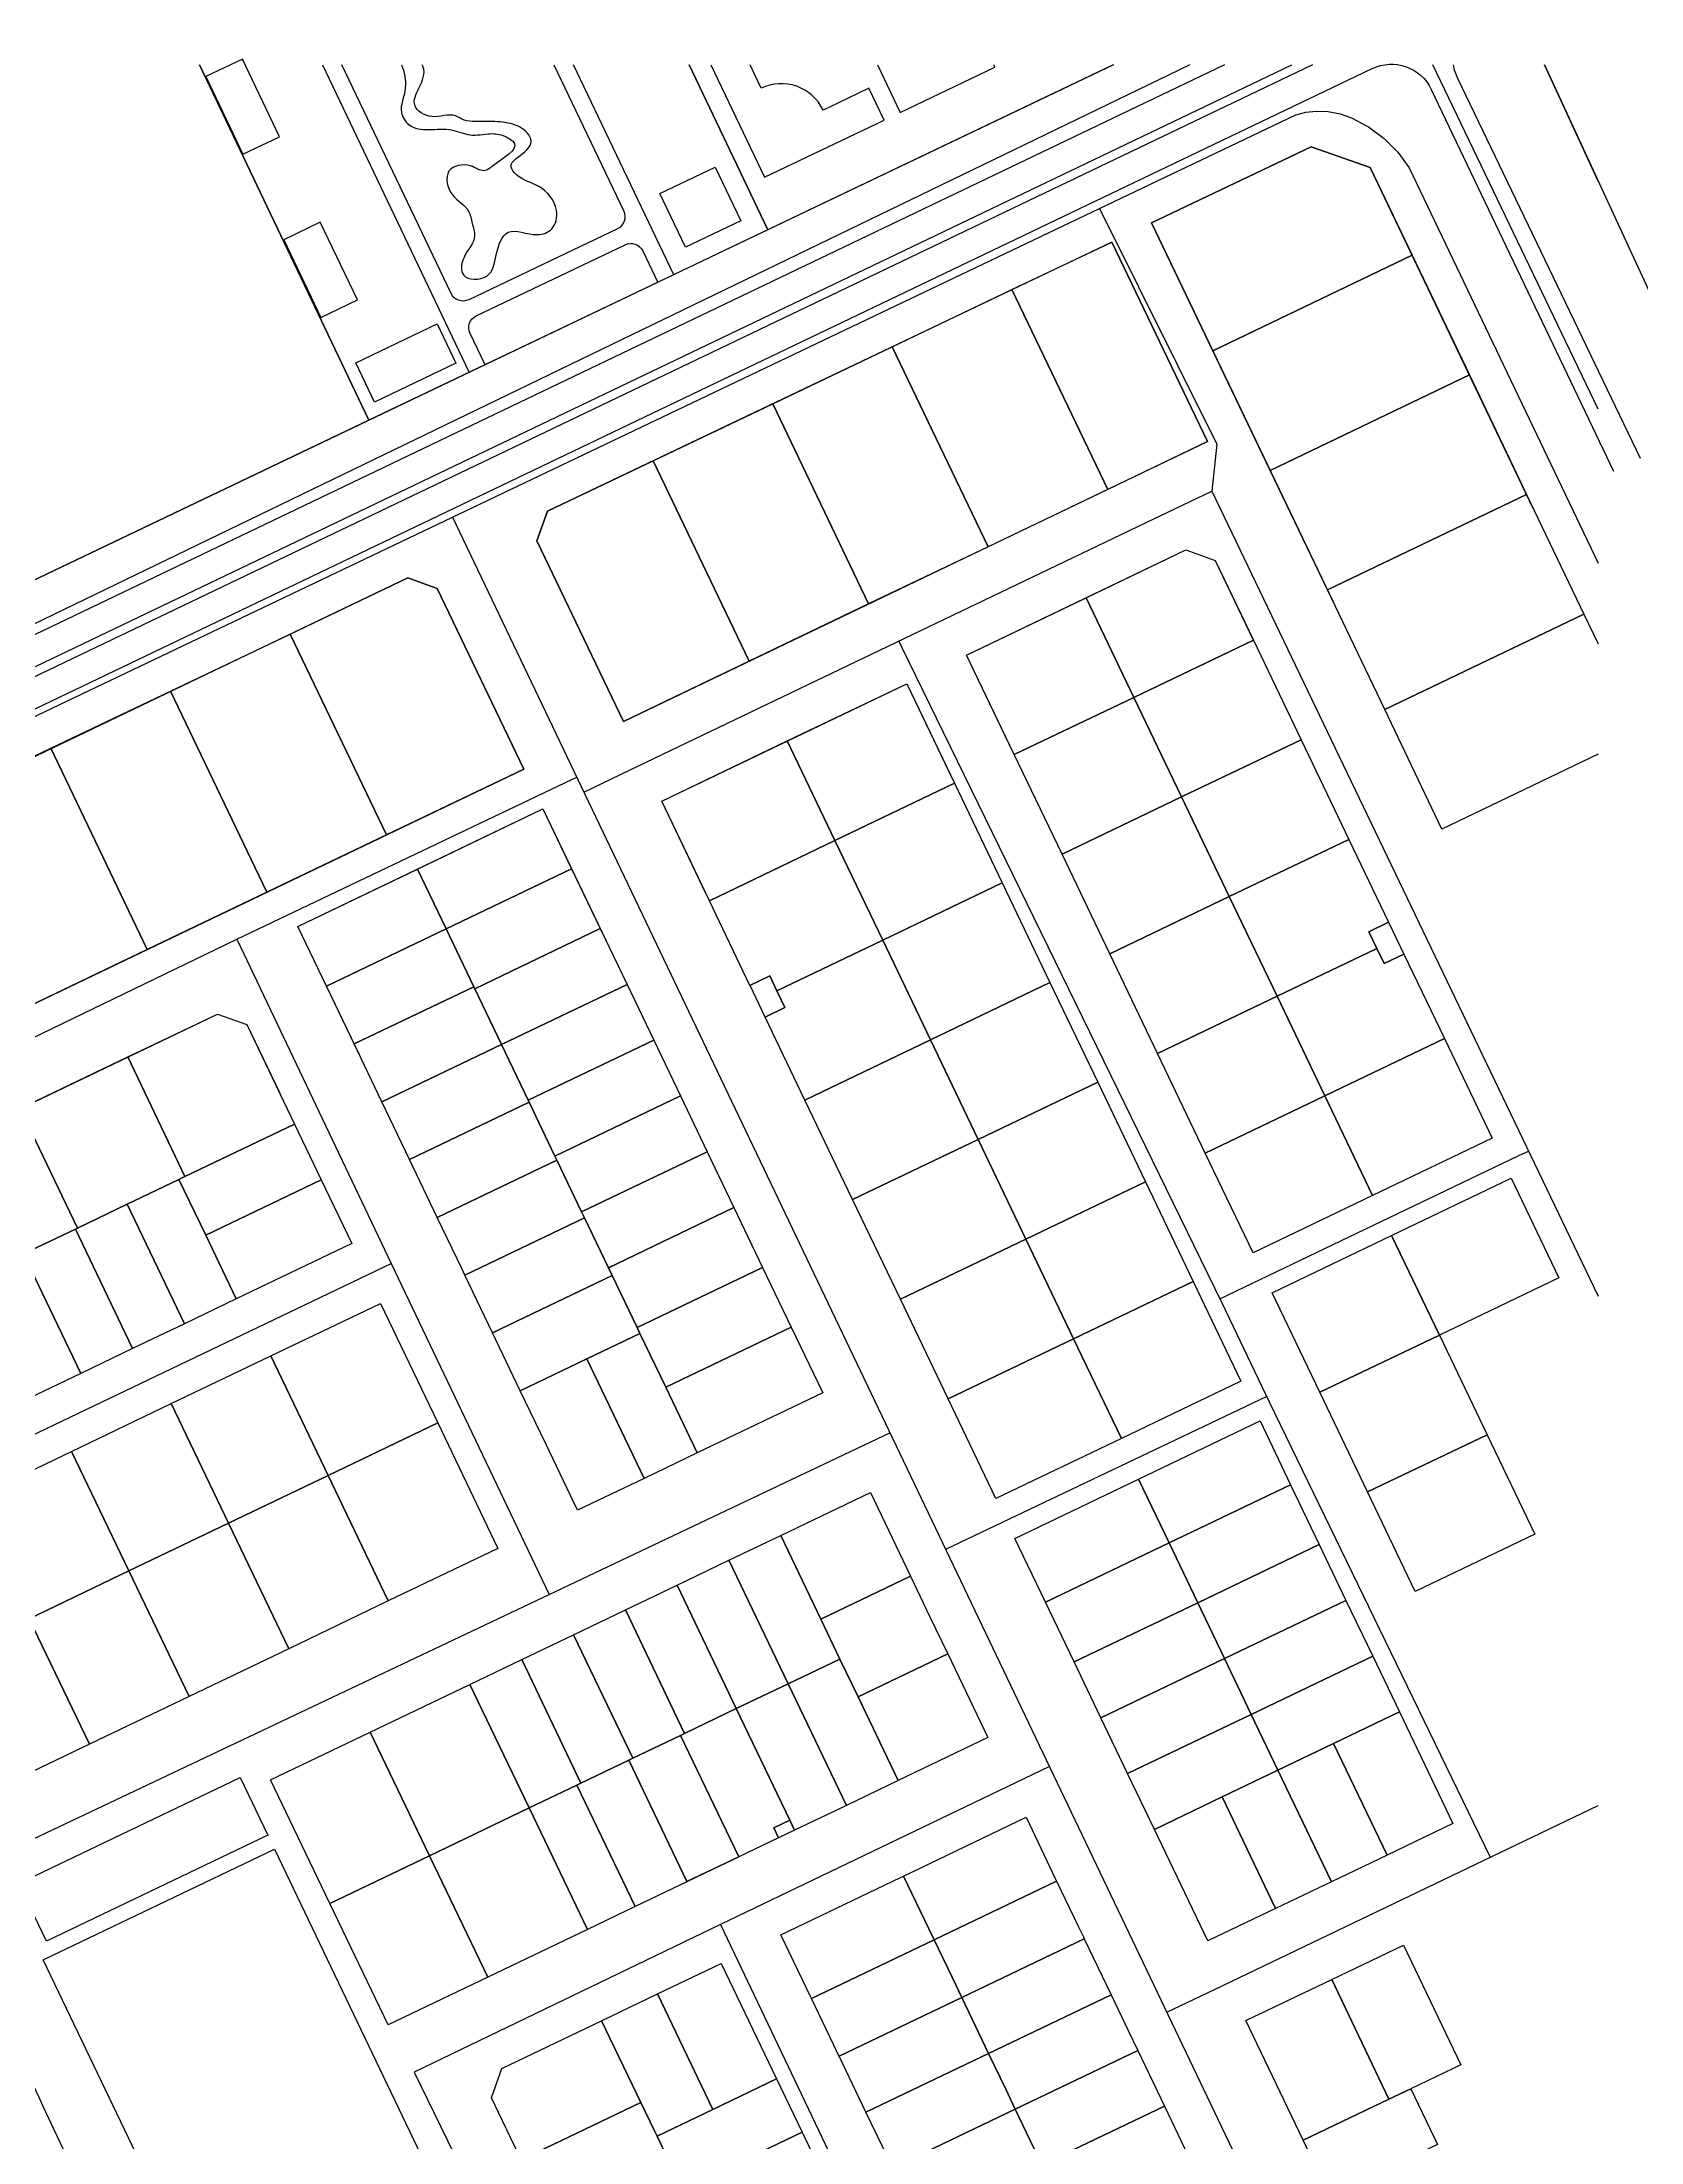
# Model space of a CAD drawing. Header units: metres. Extents: x -686 to 1359326, y 0 to 5497342.
# Drawn here: x 680460.7 to 680822.6, y 2749211.3 to 2749686.5 of the extents above; entities that cross this region are included whole.
import ezdxf
from ezdxf import colors
from ezdxf.entities.mleader import LeaderData, LeaderLine
from ezdxf.math import Vec2, Vec3

# ---------------------------------------------------------------- set-up
doc = ezdxf.new("R2010")
doc.units = ezdxf.units.M
doc.header["$LTSCALE"] = 5
for name, color, linetype in [('00_XREF_MON_EIT SUPPORT', 7, 'Continuous'), ('00_XREF_MON_SHRUBS', 7, 'Continuous'), ('00_XREF_MON_URBAN CONTEXT', 7, 'Continuous'), ('XREF_MON_EIT SUPPORT$0$L-Edif', 6, 'Continuous'), ('XREF_MON_EIT SUPPORT$0$L-Límite Acera', 9, 'Continuous'), ('XREF_MON_EIT SUPPORT$0$L-Límite Parcela', 5, 'Continuous'), ('XREF_MON_EIT SUPPORT$0$L-Límite Parcela Interior', 254, 'Continuous'), ('XREF_MON_URBAN CONTEXT$0$Parcel', 7, 'Continuous'), ('XREF_MON_URBAN CONTEXT$0$Streets', 7, 'Continuous'), ('XREF_MON_URBAN CONTEXT$0$XREF_MON_EIT SUPPORT', 7, 'Continuous')]:
    doc.layers.add(name, color=color, linetype=linetype)
doc.layers.add('XREF_MON_SFT_SHRUBS$0$00-Signage', color=7, linetype='Continuous', lineweight=0)
doc.styles.add('XREF_MON_SFT_SHRUBS$0$TER-200', font='ARIALN.TTF', dxfattribs={"height": 1})

# ---------------------------------------------------------------- blocks, each defined once
blk = doc.blocks.new('XREF_MON_EIT SUPPORT')
at = {"layer": 'XREF_MON_EIT SUPPORT$0$L-Edif'}
for points in [[(680506.09, 2749682.64), (680497.8, 2749678.68), (680506.19, 2749661.1), (680514.48, 2749665.06)], [(680600.57, 2749652.24), (680613.09, 2749658.21), (680618.9, 2749646.03), (680606.38, 2749640.06)], [(680523.72, 2749645.71), (680515.43, 2749641.75), (680523.82, 2749624.17), (680532.11, 2749628.13)], [(680531.72, 2749613.91), (680550.16, 2749622.72), (680554.4, 2749613.83), (680535.96, 2749605.03)]]:
    blk.add_lwpolyline(points, close=True, dxfattribs=at)
blk.add_lwpolyline([(680612.1, 2749681.33), (680624.24, 2749655.91), (680651.31, 2749668.83), (680647.86, 2749676.05), (680640.65, 2749672.61), (680637.5, 2749671.1, 0.414214), (680623.48, 2749676.06), (680621.98, 2749679.21), (680620.97, 2749681.33)], format="xyb", dxfattribs=at)
blk.add_lwpolyline([(680649.82, 2749681.33), (680654.96, 2749670.57), (680676.37, 2749680.8), (680676.12, 2749681.33)], dxfattribs=at)
at = {"layer": 'XREF_MON_EIT SUPPORT$0$L-Límite Acera'}
for points in [[(680393.49, 2748475.41), (679998, 2749303.72, -0.413894), (680002.71, 2749317.05), (680761.78, 2749680.5, -0.414588), (680775.12, 2749675.79), (680816.34, 2749589.43)], [(680000.77, 2749323.44, -0.414533), (679999.44, 2749323.91), (679999.44, 2749323.91, -0.413894), (679999.91, 2749325.24), (680743.6, 2749681.33)], [(680728.32, 2749681.33), (680374.68, 2749512.01, -0.414588), (680368.01, 2749514.36), (680288.33, 2749681.33)], [(680822.46, 2749592.29), (680781.16, 2749678.26, -0.081391), (680780.13, 2749681.33, -0.081391)]]:
    blk.add_lwpolyline(points, format="xyb", dxfattribs=at)
blk.add_lwpolyline([(680748.23, 2749681.33), (680000.77, 2749323.44)], dxfattribs=at)
at = {"layer": 'XREF_MON_EIT SUPPORT$0$L-Límite Parcela'}
for points in [[(680703.16, 2749681.33), (680370.52, 2749522.49), (680294.67, 2749681.33)], [(680800.72, 2749681.33), (680838.48, 2749599.76)], [(680798.21, 2749580.98), (680761.27, 2749658.08), (680747.93, 2749662.79), (680711.83, 2749645.56), (680752.9, 2749559.85)], [(680724.45, 2749596.08), (680702.8, 2749641.25), (680575.1, 2749580.31), (680572.75, 2749573.65), (680592.33, 2749532.78), (680724.45, 2749596.08)], [(680680.39, 2749526.03), (680669.96, 2749547.79), (680719.56, 2749571.56), (680726.23, 2749569.21), (680734.77, 2749551.39)], [(680569.78, 2749521.97), (680550.18, 2749562.88), (680543.51, 2749565.23), (680300.47, 2749448.78), (680322.23, 2749403.36), (680569.78, 2749521.97)], [(680611.05, 2749493.7), (680600.97, 2749514.74), (680656.43, 2749541.31), (680666.79, 2749519.69)], [(680532.65, 2749457.14), (680518.64, 2749486.38), (680574.1, 2749512.96), (680588.39, 2749483.13)], [(680389.9, 2749390.57), (680380.92, 2749409.31), (680500.42, 2749466.56), (680507.09, 2749464.21), (680514.53, 2749448.68)]]:
    blk.add_lwpolyline(points, dxfattribs=at)
at = {"layer": 'XREF_MON_EIT SUPPORT$0$L-Límite Parcela Interior'}
for points in [[(680524.18, 2749681.33), (680557.39, 2749611.74)], [(680603.68, 2749633.84), (680581.01, 2749681.33)]]:
    blk.add_lwpolyline(points, dxfattribs=at)
for points in [[(680557.3, 2749628.18, -0.414231), (680553.3, 2749629.59), (680528.61, 2749681.33)], [(680576.58, 2749681.33), (680592.37, 2749648.24, -0.414196), (680590.96, 2749644.24), (680557.3, 2749628.18)], [(680561, 2749613.47), (680557.61, 2749620.57, -0.414196), (680559.02, 2749624.57), (680592.68, 2749640.63, -0.414231), (680596.68, 2749639.22), (680600.07, 2749632.11)]]:
    blk.add_lwpolyline(points, format="xyb", dxfattribs=at)
blk.add_open_spline([(680542.07, 2749681.33), (680542.74, 2749679.84), (680543.54, 2749675.05), (680541.12, 2749671.42), (680544.95, 2749665.29), (680551.91, 2749667.91), (680557.6, 2749664.93), (680561.82, 2749665.99), (680565.2, 2749665.55), (680569.62, 2749662.74), (680563.98, 2749659.67), (680560.7, 2749656.65), (680557.32, 2749659.29), (680551.37, 2749658.08), (680552.96, 2749651.2), (680557.46, 2749649.24), (680557.97, 2749645.48), (680559.38, 2749641.68), (680555.93, 2749638.64), (680555.06, 2749632.51), (680562.66, 2749632.62), (680563.28, 2749638.45), (680565.69, 2749645.37), (680571.81, 2749642.14), (680576.8, 2749643.91), (680577.86, 2749649.47), (680573.7, 2749654.37), (680568.96, 2749655.21), (680565.65, 2749659.29), (680570.09, 2749661.07), (680571.82, 2749664.02), (680570.19, 2749666.78), (680566.65, 2749668.36), (680562.52, 2749668.56), (680559.04, 2749668.53), (680556.33, 2749668.54), (680553.43, 2749670.72), (680549.33, 2749668.62), (680543.97, 2749671.73), (680546.22, 2749676.48), (680547.65, 2749679.43), (680546.84, 2749681.23), (680546.79, 2749681.33)], degree=3, knots=[20.377818, 20.377818, 20.377818, 20.377818, 24.562932, 30.216922, 33.423165, 43.154899, 47.515642, 52.063495, 55.413301, 58.112788, 64.606615, 67.4638, 70.685117, 75.689385, 81.090969, 86.276411, 89.159252, 91.976122, 97.650221, 101.469587, 106.769363, 112.019633, 117.806032, 124.389816, 127.928537, 132.21538, 138.936985, 144.631015, 146.821162, 152.088229, 154.276136, 156.325523, 160.654478, 165.46, 168.618612, 171.178368, 173.365814, 178.720732, 183.368831, 187.33506, 192.392037, 192.696582, 192.696582, 192.696582, 192.696582], dxfattribs=at)
blk = doc.blocks.new('XREF_MON_URBAN CONTEXT')
at = {"layer": 'XREF_MON_URBAN CONTEXT$0$Parcel'}
for points in [[(680496.35, 2749681.33), (680534.72, 2749600.93), (680444.48, 2749557.86), (680385.55, 2749681.33)], [(680607.16, 2749681.33), (680624.97, 2749644), (680534.72, 2749600.93), (680496.35, 2749681.33)], [(680703.2, 2749681.33), (680624.97, 2749644), (680607.16, 2749681.33)], [(680812.89, 2749655.04), (680800.72, 2749681.33)], [(680812.89, 2749525.35), (680777.54, 2749508.41), (680764.58, 2749535.47), (680809.67, 2749557.07), (680812.89, 2749550.35)]]:
    blk.add_lwpolyline(points, dxfattribs=at)
for points in [[(680770.78, 2749638.24), (680725.69, 2749616.63), (680711.83, 2749645.56), (680747.93, 2749662.79), (680761.27, 2749658.08), (680770.78, 2749638.24)], [(680701.9, 2749585.28), (680680.24, 2749630.48), (680702.8, 2749641.25), (680724.45, 2749596.08), (680701.9, 2749585.28)], [(680783.74, 2749611.18), (680738.65, 2749589.58), (680725.69, 2749616.63), (680770.78, 2749638.24), (680783.74, 2749611.18)], [(680701.9, 2749585.28), (680674.85, 2749572.31), (680653.16, 2749617.56), (680680.24, 2749630.48), (680701.9, 2749585.28)], [(680674.85, 2749572.31), (680647.79, 2749559.35), (680626.09, 2749604.64), (680653.16, 2749617.56), (680674.85, 2749572.31)], [(680796.7, 2749584.13), (680751.61, 2749562.52), (680738.65, 2749589.58), (680783.74, 2749611.18), (680796.7, 2749584.13)], [(680647.79, 2749559.35), (680620.74, 2749546.39), (680599.01, 2749591.72), (680626.09, 2749604.64), (680647.79, 2749559.35)], [(680620.74, 2749546.39), (680592.33, 2749532.78), (680572.75, 2749573.65), (680575.1, 2749580.31), (680599.01, 2749591.72), (680620.74, 2749546.39)], [(680809.67, 2749557.07), (680764.58, 2749535.47), (680751.61, 2749562.52), (680796.7, 2749584.13), (680809.67, 2749557.07)], [(680734.87, 2749551.17), (680707.82, 2749538.21), (680697.02, 2749560.76), (680719.56, 2749571.56), (680726.23, 2749569.21), (680734.87, 2749551.17)], [(680538.67, 2749507.07), (680516.89, 2749552.53), (680543.51, 2749565.23), (680550.18, 2749562.88), (680569.78, 2749521.97), (680538.67, 2749507.07)], [(680707.82, 2749538.21), (680680.76, 2749525.25), (680669.96, 2749547.79), (680697.02, 2749560.76), (680707.82, 2749538.21)], [(680538.67, 2749507.07), (680511.61, 2749494.1), (680489.81, 2749539.61), (680516.89, 2749552.53), (680538.67, 2749507.07)], [(680745.67, 2749528.63), (680718.62, 2749515.67), (680707.82, 2749538.21), (680734.87, 2749551.17), (680745.67, 2749528.63)], [(680667.24, 2749518.77), (680640.18, 2749505.8), (680629.38, 2749528.35), (680656.43, 2749541.31), (680667.24, 2749518.77)], [(680511.61, 2749494.1), (680484.56, 2749481.14), (680462.74, 2749526.69), (680489.81, 2749539.61), (680511.61, 2749494.1)], [(680718.62, 2749515.67), (680691.57, 2749502.7), (680680.76, 2749525.25), (680707.82, 2749538.21), (680718.62, 2749515.67)], [(680484.56, 2749481.14), (680457.81, 2749468.32), (680435.66, 2749513.76), (680462.74, 2749526.69), (680484.56, 2749481.14)], [(680640.18, 2749505.8), (680611.77, 2749492.19), (680600.97, 2749514.74), (680629.38, 2749528.35), (680640.18, 2749505.8)], [(680756.48, 2749506.08), (680729.42, 2749493.12), (680718.62, 2749515.67), (680745.67, 2749528.63), (680756.48, 2749506.08)], [(680678.04, 2749496.22), (680650.98, 2749483.26), (680640.18, 2749505.8), (680667.24, 2749518.77), (680678.04, 2749496.22)], [(680580.59, 2749499.43), (680552.18, 2749485.82), (680545.7, 2749499.34), (680574.1, 2749512.96), (680580.59, 2749499.43)], [(680729.42, 2749493.12), (680702.37, 2749480.16), (680691.57, 2749502.7), (680718.62, 2749515.67), (680729.42, 2749493.12)], [(680650.98, 2749483.26), (680627.05, 2749471.79), (680625.41, 2749475.22), (680620.95, 2749473.05), (680611.77, 2749492.19), (680640.18, 2749505.8), (680650.98, 2749483.26)], [(680765.46, 2749487.33), (680760.99, 2749485.18), (680762.8, 2749481.39), (680740.22, 2749470.57), (680729.42, 2749493.12), (680756.48, 2749506.08), (680765.46, 2749487.33)], [(680552.18, 2749485.82), (680525.12, 2749472.85), (680518.64, 2749486.38), (680545.7, 2749499.34), (680552.18, 2749485.82)], [(680587.07, 2749485.9), (680558.66, 2749472.29), (680558.44, 2749472.74), (680552.18, 2749485.82), (680580.59, 2749499.43), (680587.07, 2749485.9)], [(680688.84, 2749473.68), (680661.79, 2749460.71), (680650.98, 2749483.26), (680678.04, 2749496.22), (680688.84, 2749473.68)], [(680740.22, 2749470.57), (680713.17, 2749457.61), (680702.37, 2749480.16), (680729.42, 2749493.12), (680740.22, 2749470.57)], [(680558.44, 2749472.74), (680531.39, 2749459.78), (680525.12, 2749472.85), (680552.18, 2749485.82), (680558.44, 2749472.74)], [(680593.12, 2749473.27), (680564.71, 2749459.66), (680558.66, 2749472.29), (680587.07, 2749485.9), (680593.12, 2749473.27)], [(680661.79, 2749460.71), (680633.38, 2749447.1), (680624.39, 2749465.86), (680628.87, 2749468), (680627.05, 2749471.79), (680650.98, 2749483.26), (680661.79, 2749460.71)], [(680768.91, 2749480.14), (680764.45, 2749477.97), (680762.8, 2749481.39), (680760.99, 2749485.18), (680765.46, 2749487.33), (680768.91, 2749480.14)], [(680768.91, 2749480.14), (680778.08, 2749460.99), (680751.03, 2749448.03), (680740.22, 2749470.57), (680762.8, 2749481.39), (680764.45, 2749477.97), (680768.91, 2749480.14)], [(680627.05, 2749471.79), (680628.87, 2749468), (680624.39, 2749465.86), (680620.96, 2749473.02), (680620.99, 2749473), (680620.95, 2749473.05), (680625.41, 2749475.22), (680627.05, 2749471.79)], [(680699.64, 2749451.13), (680672.59, 2749438.17), (680661.79, 2749460.71), (680688.84, 2749473.68), (680699.64, 2749451.13)], [(680558.66, 2749472.29), (680564.71, 2749459.66), (680537.65, 2749446.7), (680531.39, 2749459.78), (680558.44, 2749472.74), (680558.66, 2749472.29)], [(680599.17, 2749460.65), (680570.76, 2749447.04), (680564.71, 2749459.66), (680593.12, 2749473.27), (680599.17, 2749460.65)], [(680751.03, 2749448.03), (680723.97, 2749435.07), (680713.17, 2749457.61), (680740.22, 2749470.57), (680751.03, 2749448.03)], [(680517.89, 2749441.67), (680493.09, 2749429.78), (680480.13, 2749456.84), (680500.42, 2749466.56), (680507.09, 2749464.21), (680517.89, 2749441.67)], [(680570.76, 2749447.04), (680570.97, 2749446.59), (680543.92, 2749433.62), (680537.65, 2749446.7), (680564.71, 2749459.66), (680570.76, 2749447.04)], [(680605.21, 2749448.02), (680576.81, 2749434.41), (680570.97, 2749446.59), (680570.76, 2749447.04), (680599.17, 2749460.65), (680605.21, 2749448.02)], [(680672.59, 2749438.17), (680644.18, 2749424.56), (680633.38, 2749447.1), (680661.79, 2749460.71), (680672.59, 2749438.17)], [(680761.83, 2749425.48), (680751.03, 2749448.03), (680778.08, 2749460.99), (680788.88, 2749438.45), (680761.83, 2749425.48)], [(680493.09, 2749429.78), (680491.74, 2749429.14), (680480.01, 2749423.52), (680468.74, 2749418.12), (680455.78, 2749445.17), (680480.13, 2749456.84), (680493.09, 2749429.78)], [(680710.45, 2749428.58), (680683.39, 2749415.62), (680672.59, 2749438.17), (680699.64, 2749451.13), (680710.45, 2749428.58)], [(680468.74, 2749418.12), (680468.29, 2749417.9), (680456.56, 2749412.28), (680444.84, 2749406.67), (680444.39, 2749406.45), (680431.43, 2749433.51), (680455.78, 2749445.17), (680468.74, 2749418.12)], [(680576.81, 2749434.41), (680577.24, 2749433.51), (680550.18, 2749420.55), (680543.92, 2749433.62), (680570.97, 2749446.59), (680576.81, 2749434.41)], [(680611.26, 2749435.4), (680582.86, 2749421.79), (680577.24, 2749433.51), (680576.81, 2749434.41), (680605.21, 2749448.02), (680611.26, 2749435.4)], [(680761.83, 2749425.48), (680734.78, 2749412.52), (680723.97, 2749435.07), (680751.03, 2749448.03), (680761.83, 2749425.48)], [(680523.94, 2749429.04), (680497.79, 2749416.51), (680491.74, 2749429.14), (680493.09, 2749429.78), (680517.89, 2749441.67), (680523.94, 2749429.04)], [(680683.39, 2749415.62), (680654.98, 2749402.01), (680644.18, 2749424.56), (680672.59, 2749438.17), (680683.39, 2749415.62)], [(680582.86, 2749421.79), (680583.5, 2749420.43), (680556.45, 2749407.47), (680555.8, 2749408.82), (680550.18, 2749420.55), (680577.24, 2749433.51), (680582.86, 2749421.79)], [(680617.31, 2749422.77), (680588.91, 2749409.16), (680583.5, 2749420.43), (680582.86, 2749421.79), (680611.26, 2749435.4), (680617.31, 2749422.77)], [(680497.79, 2749416.51), (680504.7, 2749402.08), (680492.97, 2749396.46), (680480.01, 2749423.52), (680491.74, 2749429.14), (680497.79, 2749416.51)], [(680504.7, 2749402.08), (680497.79, 2749416.51), (680523.94, 2749429.04), (680530.85, 2749414.61), (680504.7, 2749402.08)], [(680721.25, 2749406.04), (680694.19, 2749393.08), (680683.39, 2749415.62), (680710.45, 2749428.58), (680721.25, 2749406.04)], [(680804.01, 2749406.88), (680776.95, 2749393.92), (680766.15, 2749416.46), (680793.21, 2749429.43), (680804.01, 2749406.88)], [(680492.97, 2749396.46), (680481.25, 2749390.85), (680468.29, 2749417.9), (680468.74, 2749418.12), (680480.01, 2749423.52), (680492.97, 2749396.46)], [(680623.79, 2749409.24), (680623.75, 2749409.22), (680595.39, 2749395.63), (680589.77, 2749407.36), (680588.91, 2749409.16), (680617.31, 2749422.77), (680623.79, 2749409.24)], [(680481.25, 2749390.85), (680469.53, 2749385.23), (680456.56, 2749412.28), (680468.29, 2749417.9), (680481.25, 2749390.85)], [(680588.91, 2749409.16), (680589.77, 2749407.36), (680562.72, 2749394.39), (680556.45, 2749407.47), (680583.5, 2749420.43), (680588.91, 2749409.16)], [(680776.95, 2749393.92), (680749.9, 2749380.96), (680739.1, 2749403.5), (680766.15, 2749416.46), (680776.95, 2749393.92)], [(680469.53, 2749385.23), (680457.8, 2749379.61), (680444.84, 2749406.67), (680456.56, 2749412.28), (680469.53, 2749385.23)], [(680694.19, 2749393.08), (680665.78, 2749379.46), (680654.98, 2749402.01), (680683.39, 2749415.62), (680694.19, 2749393.08)], [(680595.39, 2749395.63), (680596.04, 2749394.28), (680584.01, 2749388.52), (680568.98, 2749381.32), (680562.72, 2749394.39), (680589.77, 2749407.36), (680595.39, 2749395.63)], [(680630.28, 2749395.72), (680601.87, 2749382.11), (680596.04, 2749394.28), (680595.39, 2749395.63), (680623.75, 2749409.22), (680623.79, 2749409.24), (680630.28, 2749395.72)], [(680705, 2749370.53), (680694.19, 2749393.08), (680721.25, 2749406.04), (680732.05, 2749383.49), (680705, 2749370.53)], [(680550.3, 2749374.03), (680525.5, 2749362.15), (680512.53, 2749389.2), (680537.33, 2749401.08), (680550.3, 2749374.03)], [(680601.87, 2749382.11), (680609, 2749367.23), (680596.98, 2749361.47), (680584.01, 2749388.52), (680596.04, 2749394.28), (680601.87, 2749382.11)], [(680609, 2749367.23), (680601.87, 2749382.11), (680630.28, 2749395.72), (680637.41, 2749380.84), (680609, 2749367.23)], [(680705, 2749370.53), (680676.59, 2749356.92), (680665.78, 2749379.46), (680694.19, 2749393.08), (680705, 2749370.53)], [(680787.76, 2749371.37), (680760.7, 2749358.41), (680749.9, 2749380.96), (680776.95, 2749393.92), (680787.76, 2749371.37)], [(680525.5, 2749362.15), (680502.95, 2749351.34), (680489.99, 2749378.4), (680512.53, 2749389.2), (680525.5, 2749362.15)], [(680596.98, 2749361.47), (680581.94, 2749354.26), (680574.81, 2749369.14), (680568.98, 2749381.32), (680584.01, 2749388.52), (680596.98, 2749361.47)], [(680502.95, 2749351.34), (680480.4, 2749340.54), (680467.44, 2749367.6), (680489.99, 2749378.4), (680502.95, 2749351.34)], [(680539.11, 2749333.74), (680525.5, 2749362.15), (680550.3, 2749374.03), (680563.91, 2749345.62), (680539.11, 2749333.74)], [(680743.28, 2749360.05), (680715.78, 2749346.87), (680708.86, 2749361.3), (680736.37, 2749374.47), (680743.28, 2749360.05)], [(680798.56, 2749348.83), (680771.5, 2749335.86), (680760.7, 2749358.41), (680787.76, 2749371.37), (680798.56, 2749348.83)], [(680480.4, 2749340.54), (680457.86, 2749329.74), (680444.9, 2749356.79), (680467.44, 2749367.6), (680480.4, 2749340.54)], [(680539.11, 2749333.74), (680516.56, 2749322.94), (680502.95, 2749351.34), (680525.5, 2749362.15), (680539.11, 2749333.74)], [(680715.78, 2749346.87), (680687.82, 2749333.47), (680680.91, 2749347.9), (680708.86, 2749361.3), (680715.78, 2749346.87)], [(680749.77, 2749346.52), (680722.26, 2749333.34), (680715.78, 2749346.87), (680743.28, 2749360.05), (680749.77, 2749346.52)], [(680657.28, 2749339.35), (680636.99, 2749329.63), (680627.92, 2749348.57), (680648.21, 2749358.29), (680657.28, 2749339.35)], [(680516.56, 2749322.94), (680494.02, 2749312.13), (680480.4, 2749340.54), (680502.95, 2749351.34), (680516.56, 2749322.94)], [(680636.99, 2749329.63), (680641.31, 2749320.61), (680629.59, 2749315), (680616.19, 2749342.95), (680627.92, 2749348.57), (680636.99, 2749329.63)], [(680722.26, 2749333.34), (680694.3, 2749319.94), (680687.82, 2749333.47), (680715.78, 2749346.87), (680722.26, 2749333.34)], [(680755.82, 2749333.89), (680728.31, 2749320.71), (680722.26, 2749333.34), (680749.77, 2749346.52), (680755.82, 2749333.89)], [(680494.02, 2749312.13), (680471.47, 2749301.33), (680457.86, 2749329.74), (680480.4, 2749340.54), (680494.02, 2749312.13)], [(680629.59, 2749315), (680617.86, 2749309.38), (680604.47, 2749337.33), (680616.19, 2749342.95), (680629.59, 2749315)], [(680617.86, 2749309.38), (680606.14, 2749303.76), (680592.75, 2749331.72), (680604.47, 2749337.33), (680617.86, 2749309.38)], [(680665.71, 2749321.77), (680645.42, 2749312.05), (680641.31, 2749320.61), (680636.99, 2749329.63), (680657.28, 2749339.35), (680661.6, 2749330.33), (680665.71, 2749321.77)], [(680606.14, 2749303.76), (680605.24, 2749303.33), (680594.42, 2749298.14), (680581.02, 2749326.1), (680592.75, 2749331.72), (680606.14, 2749303.76)], [(680728.31, 2749320.71), (680700.35, 2749307.32), (680694.3, 2749319.94), (680722.26, 2749333.34), (680728.31, 2749320.71)], [(680761.86, 2749321.27), (680734.36, 2749308.09), (680728.31, 2749320.71), (680755.82, 2749333.89), (680761.86, 2749321.27)], [(680471.47, 2749301.33), (680448.92, 2749290.53), (680435.31, 2749318.94), (680457.86, 2749329.74), (680471.47, 2749301.33)], [(680594.42, 2749298.14), (680593.52, 2749297.71), (680582.69, 2749292.53), (680569.3, 2749320.48), (680581.02, 2749326.1), (680594.42, 2749298.14)], [(680654.49, 2749293.11), (680645.42, 2749312.05), (680665.71, 2749321.77), (680674.78, 2749302.83), (680654.49, 2749293.11)], [(680582.69, 2749292.53), (680581.79, 2749292.09), (680570.97, 2749286.91), (680557.57, 2749314.87), (680569.3, 2749320.48), (680582.69, 2749292.53)], [(680645.42, 2749312.05), (680654.49, 2749293.11), (680642.77, 2749287.49), (680629.59, 2749315), (680641.31, 2749320.61), (680645.42, 2749312.05)], [(680734.36, 2749308.09), (680706.4, 2749294.69), (680700.35, 2749307.32), (680728.31, 2749320.71), (680734.36, 2749308.09)], [(680767.91, 2749308.64), (680753.03, 2749301.51), (680740.41, 2749295.46), (680734.36, 2749308.09), (680761.86, 2749321.27), (680767.91, 2749308.64)], [(680570.97, 2749286.91), (680548.42, 2749276.11), (680535.03, 2749304.06), (680557.57, 2749314.87), (680570.97, 2749286.91)], [(680642.77, 2749287.49), (680631.04, 2749281.87), (680629.96, 2749284.13), (680617.86, 2749309.38), (680629.59, 2749315), (680642.77, 2749287.49)], [(680629.96, 2749284.13), (680626.36, 2749282.4), (680627.44, 2749280.14), (680618.42, 2749275.82), (680605.24, 2749303.33), (680606.14, 2749303.76), (680617.86, 2749309.38), (680629.96, 2749284.13)], [(680740.41, 2749295.46), (680727.78, 2749289.41), (680712.45, 2749282.07), (680706.4, 2749294.69), (680734.36, 2749308.09), (680740.41, 2749295.46)], [(680765.13, 2749276.26), (680753.03, 2749301.51), (680767.91, 2749308.64), (680780.01, 2749283.39), (680765.13, 2749276.26)], [(680548.42, 2749276.11), (680525.88, 2749265.3), (680512.48, 2749293.26), (680535.03, 2749304.06), (680548.42, 2749276.11)], [(680618.42, 2749275.82), (680606.65, 2749270.29), (680593.52, 2749297.71), (680594.42, 2749298.14), (680605.24, 2749303.33), (680618.42, 2749275.82)], [(680606.65, 2749270.29), (680606.69, 2749270.21), (680594.97, 2749264.59), (680581.79, 2749292.09), (680582.69, 2749292.53), (680593.52, 2749297.71), (680606.65, 2749270.29)], [(680765.13, 2749276.26), (680752.51, 2749270.21), (680740.41, 2749295.46), (680753.03, 2749301.51), (680765.13, 2749276.26)], [(680511.83, 2749280.75), (680461.77, 2749256.77), (680455.51, 2749269.84), (680505.56, 2749293.82), (680511.83, 2749280.75)], [(680752.51, 2749270.21), (680739.88, 2749264.16), (680727.78, 2749289.41), (680740.41, 2749295.46), (680752.51, 2749270.21)], [(680594.97, 2749264.59), (680584.15, 2749259.4), (680570.97, 2749286.91), (680581.79, 2749292.09), (680594.97, 2749264.59)], [(680739.88, 2749264.16), (680724.55, 2749256.82), (680712.45, 2749282.07), (680727.78, 2749289.41), (680739.88, 2749264.16)], [(680584.15, 2749259.4), (680561.6, 2749248.6), (680548.42, 2749276.11), (680570.97, 2749286.91), (680584.15, 2749259.4)], [(680631.04, 2749281.87), (680627.44, 2749280.14), (680626.36, 2749282.4), (680629.96, 2749284.13), (680631.04, 2749281.87)], [(680690.34, 2749270.36), (680662.61, 2749257.08), (680662.39, 2749257.53), (680655.69, 2749271.51), (680683.42, 2749284.79), (680690.12, 2749270.81), (680690.34, 2749270.36)], [(680551.6, 2749197.73), (680544.42, 2749194.32), (680546.59, 2749189.84), (680501.43, 2749168.21), (680461.03, 2749252.53), (680513.34, 2749277.59), (680551.6, 2749197.73)], [(680561.6, 2749248.6), (680539.06, 2749237.8), (680525.88, 2749265.3), (680548.42, 2749276.11), (680561.6, 2749248.6)], [(680606.69, 2749270.21), (680606.65, 2749270.29), (680618.42, 2749275.82), (680606.69, 2749270.21)], [(680662.61, 2749257.08), (680634.88, 2749243.79), (680634.66, 2749244.24), (680627.96, 2749258.22), (680655.02, 2749271.18), (680655.69, 2749271.51), (680662.39, 2749257.53), (680662.61, 2749257.08)], [(680696.6, 2749257.29), (680668.87, 2749244), (680668.66, 2749244.45), (680667.58, 2749246.71), (680662.61, 2749257.08), (680690.34, 2749270.36), (680695.31, 2749259.99), (680696.39, 2749257.74), (680696.6, 2749257.29)], [(680668.87, 2749244), (680641.14, 2749230.71), (680640.92, 2749231.16), (680639.84, 2749233.42), (680634.88, 2749243.79), (680662.61, 2749257.08), (680667.58, 2749246.71), (680668.66, 2749244.45), (680668.87, 2749244)], [(680702.65, 2749244.66), (680674.92, 2749231.37), (680668.87, 2749244), (680696.6, 2749257.29), (680702.65, 2749244.66)], [(680781.78, 2749228.79), (680770.5, 2749223.39), (680765.54, 2749221.02), (680752.58, 2749248.07), (680768.81, 2749255.85), (680781.78, 2749228.79)], [(680626.96, 2749225.58), (680612.54, 2749218.67), (680600, 2749244.82), (680614.43, 2749251.74), (680626.96, 2749225.58)], [(680765.54, 2749221.02), (680746.15, 2749211.72), (680733.19, 2749238.78), (680752.58, 2749248.07), (680765.54, 2749221.02)], [(680612.54, 2749218.67), (680599.91, 2749212.62), (680599.26, 2749213.97), (680596.24, 2749220.29), (680587.38, 2749238.77), (680600, 2749244.82), (680612.54, 2749218.67)], [(680674.92, 2749231.37), (680647.19, 2749218.09), (680641.14, 2749230.71), (680668.87, 2749244), (680674.92, 2749231.37)], [(680708.7, 2749232.04), (680680.97, 2749218.75), (680678.81, 2749223.26), (680674.92, 2749231.37), (680702.65, 2749244.66), (680706.54, 2749236.54), (680708.7, 2749232.04)], [(680596.24, 2749220.29), (680569.18, 2749207.32), (680562.49, 2749221.3), (680564.83, 2749227.97), (680587.38, 2749238.77), (680596.24, 2749220.29)], [(680680.97, 2749218.75), (680653.24, 2749205.46), (680651.08, 2749209.97), (680647.19, 2749218.09), (680674.92, 2749231.37), (680678.81, 2749223.26), (680680.97, 2749218.75)], [(680714.75, 2749219.41), (680687.02, 2749206.12), (680680.97, 2749218.75), (680708.7, 2749232.04), (680714.75, 2749219.41)], [(680632.73, 2749213.54), (680605.68, 2749200.58), (680602.29, 2749207.66), (680599.91, 2749212.62), (680612.54, 2749218.67), (680626.96, 2749225.58), (680632.73, 2749213.54)], [(680776.55, 2749210.77), (680752.2, 2749199.1), (680746.15, 2749211.72), (680765.54, 2749221.02), (680770.5, 2749223.39), (680776.55, 2749210.77)], [(680599.91, 2749212.62), (680602.29, 2749207.66), (680575.23, 2749194.7), (680569.18, 2749207.32), (680596.24, 2749220.29), (680599.26, 2749213.97), (680599.91, 2749212.62)], [(680687.02, 2749206.12), (680659.29, 2749192.84), (680653.24, 2749205.46), (680680.97, 2749218.75), (680687.02, 2749206.12)], [(680720.8, 2749206.78), (680693.07, 2749193.5), (680690.04, 2749199.81), (680687.02, 2749206.12), (680714.75, 2749219.41), (680717.78, 2749213.1), (680720.8, 2749206.78)], [(680638.5, 2749201.51), (680611.45, 2749188.54), (680610.5, 2749190.53), (680608.34, 2749195.04), (680605.68, 2749200.58), (680632.73, 2749213.54), (680638.5, 2749201.51)]]:
    blk.add_lwpolyline(points, close=True, dxfattribs=at)
at = {"layer": 'XREF_MON_URBAN CONTEXT$0$Streets'}
for p, q in [((680725.48, 2749584.88), (680812.89, 2749402.72)), ((680725.48, 2749584.88), (680812.89, 2749402.72)), ((680553.64, 2749578.99), (680812.89, 2749036.36)), ((680553.64, 2749578.99), (680812.89, 2749036.36)), ((680614.29, 2749260.52), (680690.86, 2749100)), ((680614.29, 2749260.52), (680690.86, 2749100))]:
    blk.add_line(p, q, dxfattribs=at)
for points in [[(680720.52, 2749681.33), (679979.16, 2749322.69)], [(680720.52, 2749681.33), (679979.16, 2749322.69)], [(680812.89, 2749603.44), (680775.48, 2749681.33)], [(680812.89, 2749603.44), (680775.48, 2749681.33)], [(679986.04, 2749308.3), (680288.57, 2749452.58), (680553.64, 2749578.99), (680744.48, 2749670.01), (680746.74, 2749670.6), (680749.07, 2749670.88), (680751.81, 2749670.79), (680754.5, 2749670.26), (680757.07, 2749669.31)], [(679986.04, 2749308.3), (680288.57, 2749452.58), (680553.64, 2749578.99), (680744.48, 2749670.01), (680746.74, 2749670.6), (680749.07, 2749670.88), (680751.81, 2749670.79), (680754.5, 2749670.26), (680757.07, 2749669.31)], [(680757.07, 2749669.31), (680760.94, 2749667.28), (680764.46, 2749664.68), (680767.54, 2749661.59), (680770.13, 2749658.06), (680812.89, 2749568.59)], [(680757.07, 2749669.31), (680760.94, 2749667.28), (680764.46, 2749664.68), (680767.54, 2749661.59), (680770.13, 2749658.06), (680812.89, 2749568.59)], [(680700.06, 2749648.83), (680726.61, 2749595.52), (680725.48, 2749584.88)], [(680700.06, 2749648.83), (680726.61, 2749595.52), (680725.48, 2749584.88)], [(680583.36, 2749516.79), (680593.82, 2749521.8), (680712.36, 2749578.59), (680725.48, 2749584.88)], [(680583.36, 2749516.79), (680593.82, 2749521.8), (680712.36, 2749578.59), (680725.48, 2749584.88)], [(680654.65, 2749550.94), (680655.27, 2749549.66), (680727.74, 2749401.18), (680738.45, 2749378.78), (680788.44, 2749275.74)], [(680654.65, 2749550.94), (680655.27, 2749549.66), (680727.74, 2749401.18), (680738.45, 2749378.78), (680788.44, 2749275.74)], [(680504.82, 2749483.52), (680580.76, 2749519.67), (680581.75, 2749520.14)], [(680504.82, 2749483.52), (680580.76, 2749519.67), (680581.75, 2749520.14)], [(680317.98, 2749393.19), (680328.28, 2749398.17), (680370.02, 2749418.35), (680504.82, 2749483.52)], [(680317.98, 2749393.19), (680328.28, 2749398.17), (680370.02, 2749418.35), (680504.82, 2749483.52)], [(680504.82, 2749483.52), (680507.17, 2749478.58), (680539.75, 2749410.1), (680575.49, 2749335.21)], [(680504.82, 2749483.52), (680507.17, 2749478.58), (680539.75, 2749410.1), (680575.49, 2749335.21)], [(680727.28, 2749402.11), (680794.96, 2749434.51), (680797.13, 2749435.55)], [(680727.28, 2749402.11), (680794.96, 2749434.51), (680797.13, 2749435.55)], [(680362.86, 2749325.42), (680363.48, 2749325.72), (680405.13, 2749345.66), (680539.75, 2749410.1)], [(680362.86, 2749325.42), (680363.48, 2749325.72), (680405.13, 2749345.66), (680539.75, 2749410.1)], [(680665.21, 2749345.45), (680665.4, 2749345.54), (680737.81, 2749380.05), (680737.84, 2749380.06)], [(680665.21, 2749345.45), (680665.4, 2749345.54), (680737.81, 2749380.05), (680737.84, 2749380.06)], [(680085.06, 2749101.28), (680085.1, 2749101.29), (680103.34, 2749109.86), (680148.86, 2749132.65), (680150.61, 2749133.47), (680165.92, 2749140.66), (680292.74, 2749200.18), (680325.5, 2749215.8), (680395.33, 2749249.1), (680398.41, 2749250.61), (680437.11, 2749269.64), (680501.99, 2749300.39), (680575.49, 2749335.21), (680652.63, 2749371.8), (680652.63, 2749371.8)], [(680085.06, 2749101.28), (680085.1, 2749101.29), (680103.34, 2749109.86), (680148.86, 2749132.65), (680150.61, 2749133.47), (680165.92, 2749140.66), (680292.74, 2749200.18), (680325.5, 2749215.8), (680395.33, 2749249.1), (680398.41, 2749250.61), (680437.11, 2749269.64), (680501.99, 2749300.39), (680575.49, 2749335.21), (680652.63, 2749371.8), (680652.63, 2749371.8)], [(680688.69, 2749296.32), (680688.69, 2749296.32), (680614.29, 2749260.52), (680544.94, 2749227.14)], [(680688.69, 2749296.32), (680688.69, 2749296.32), (680614.29, 2749260.52), (680544.94, 2749227.14)], [(680715.27, 2749240.68), (680726.04, 2749245.84), (680812.89, 2749287.45)], [(680715.27, 2749240.68), (680726.04, 2749245.84), (680812.89, 2749287.45)], [(680437.11, 2749269.64), (680460, 2749221.46), (680460.96, 2749219.43), (680489.53, 2749158.89), (680490.12, 2749157.65), (680549.71, 2749031.39)], [(680437.11, 2749269.64), (680460, 2749221.46), (680460.96, 2749219.43), (680489.53, 2749158.89), (680490.12, 2749157.65), (680549.71, 2749031.39)], [(680544.94, 2749227.14), (680561.59, 2749192.92), (680622.9, 2749066.96)], [(680544.94, 2749227.14), (680561.59, 2749192.92), (680622.9, 2749066.96)]]:
    blk.add_lwpolyline(points, dxfattribs=at)
at = {"layer": 'XREF_MON_URBAN CONTEXT$0$XREF_MON_EIT SUPPORT'}
blk.add_blockref('XREF_MON_EIT SUPPORT', (0, 0), dxfattribs=at)
blk = doc.blocks.new('XREF_MON_SFT_SHRUBS')
at = {"layer": 'XREF_MON_SFT_SHRUBS$0$00-Signage'}
ml = blk.add_multileader_mtext('Standard', dxfattribs=at)
ml.set_content('56-STI', color=256, style='XREF_MON_SFT_SHRUBS$0$TER-200')
ml.set_leader_properties(color=256)
ml.build(insert=Vec2(0, 0))
ml.multileader.update_dxf_attribs({"text_left_attachment_type": 2, "dogleg_length": 0.15, "arrow_head_size": 0.05})
ctx = ml.context
ctx.base_point, ctx.char_height, ctx.arrow_head_size, ctx.landing_gap_size, ctx.plane_origin, ctx.plane_x_axis, ctx.plane_y_axis = Vec3(1359324.78, 5497340.86), 0.5, 0.05, 0.09, Vec3(1359310.26, 5497335.53), Vec3(0.901863, 0.432023), Vec3(-0.432023, 0.901863)
ctx.left_attachment = 2
notes = []
notes.append((ctx, [(0, (0, 0, 0), (0, 0), (1, 0), 1, [])]))
ctx.mtext.insert, ctx.mtext.text_direction, ctx.mtext.rotation, ctx.mtext.width, ctx.mtext.defined_height, ctx.mtext.flow_direction = Vec3(1359324.75, 5497341.13), Vec3(0.901863, 0.432023), 0.446734, 0.5536, 0.155, 5
for ctx, leaders in notes:
    for number, flags, end, landing, length, lines in leaders:
        leader = LeaderData()
        leader.index, (leader.has_last_leader_line, leader.has_dogleg_vector, leader.attachment_direction) = number, flags
        leader.last_leader_point, leader.dogleg_vector, leader.dogleg_length = Vec3(end), Vec3(landing), length
        for number, points, colour, breaks in lines:
            line = LeaderLine()
            line.index, line.vertices, line.color, line.breaks = number, Vec3.list(points), colors.encode_raw_color(colour), breaks
            leader.lines.append(line)
        ctx.leaders.append(leader)

msp = doc.modelspace()

# ---------------------------------------------------------------- block references
at = {"layer": '00_XREF_MON_EIT SUPPORT'}
msp.add_blockref('XREF_MON_EIT SUPPORT', (0, 0), dxfattribs=at)
at = {"layer": '00_XREF_MON_SHRUBS'}
msp.add_blockref('XREF_MON_SFT_SHRUBS', (0, 0), dxfattribs=at)
at = {"layer": '00_XREF_MON_URBAN CONTEXT'}
msp.add_blockref('XREF_MON_URBAN CONTEXT', (0, 0), dxfattribs=at)

doc.saveas('drawing.dxf')
